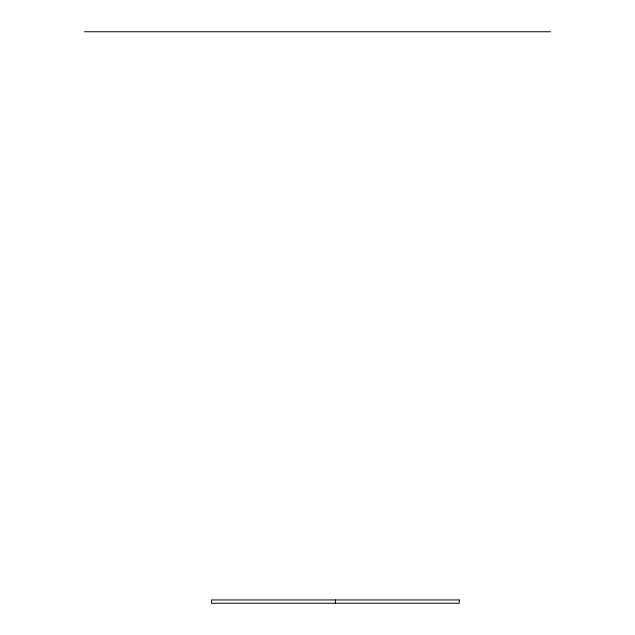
<?xml version="1.0" encoding="UTF-8"?>
<svg xmlns="http://www.w3.org/2000/svg" width="635" height="635" viewBox="0 0 635 635"><rect width="100%" height="100%" fill="white"/><g stroke="black" fill="none" stroke-linecap="round" stroke-linejoin="round"><path stroke-width="0.95" d="M84.439 31.75L550.561 31.75M335.399 599.948L335.399 603.25M459.28 599.948L211.518 599.948L211.518 603.25L459.28 603.25L459.28 599.948"/></g></svg>
